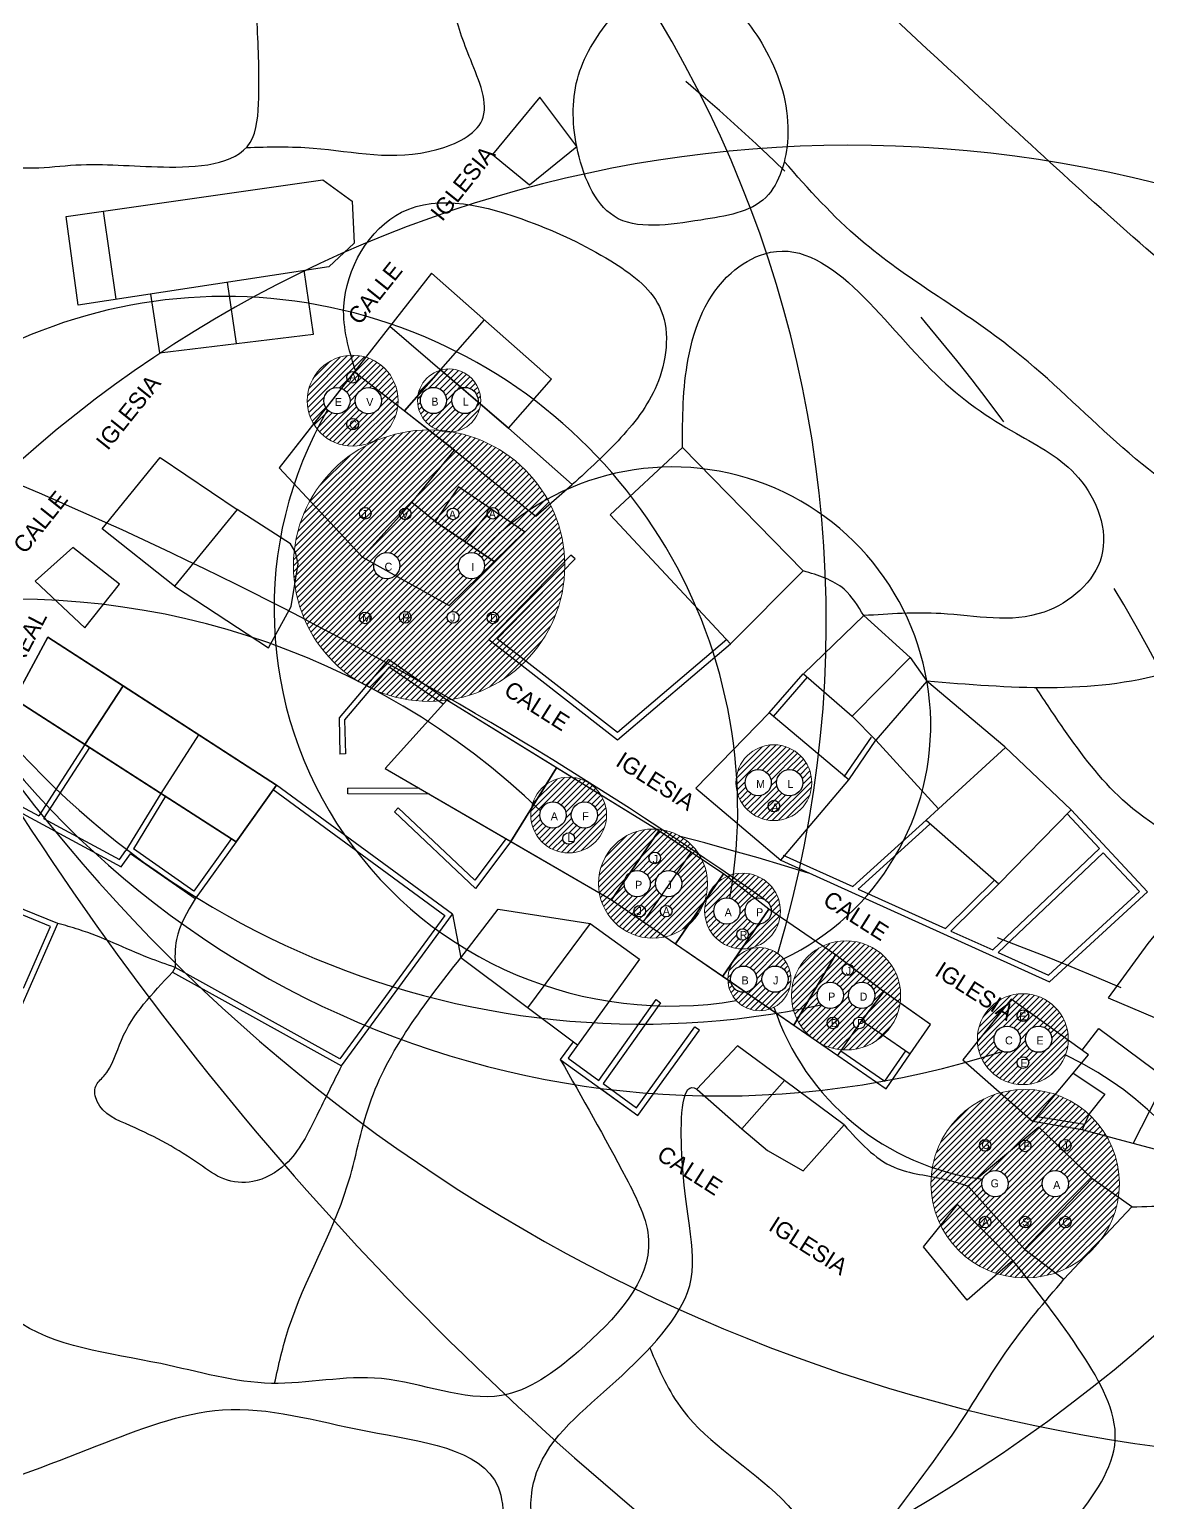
# Model space of a CAD drawing. Header units: metres. Extents: x 6005 to 6594, y -850 to -302.
# Drawn here: x 6335 to 6435.6, y -669.9 to -537.3 of the extents above; entities that cross this region are included whole.
import ezdxf

# ---------------------------------------------------------------- set-up
doc = ezdxf.new("R2010")
doc.units = ezdxf.units.M
doc.linetypes.add('ACAD_ISO03W100', pattern=[30, 12, -18])
for name, color, linetype in [('_Caminos', 2, 'Continuous'), ('_Proyeccion1', 3, 'Continuous'), ('_Tierras', 51, 'Continuous'), ('S_Cabezas familia', 3, 'Continuous'), ('S_Circulo grande', 191, 'Continuous'), ('S_ContornoViv', 2, 'Continuous'), ('S_Iniciales', 3, 'Continuous'), ('S_Lineas hermanos', 72, 'ACAD_ISO03W100'), ('S_Lineas hijos', 71, 'Continuous'), ('S_Sombreado', 191, 'Continuous'), ('S_Textos', 2, 'Continuous')]:
    doc.layers.add(name, color=color, linetype=linetype)

msp = doc.modelspace()

# ---------------------------------------------------------------- hatches: boundary and pattern name
at = {"layer": 'S_Sombreado', "lineweight": 0}
h = msp.add_hatch(dxfattribs=at)
h.set_pattern_fill('ANSI31', color=256, scale=0.12)
h.set_pattern_definition([(45, (-1438.73155, -557.25394), (-0.269407684, 0.269407684), [])])
h.paths.add_polyline_path([(6359.97, -570.72, 1), (6368.14, -570.72, 1)])
h.paths.add_polyline_path([(6363.82, -570.72, -1), (6361.47, -570.72, -1)], flags=16)
h.paths.add_polyline_path([(6366.65, -570.72, -1), (6364.3, -570.72, -1)], flags=16)
h.paths.add_polyline_path([(6363.58, -569.32), (6364.61, -569.32), (6364.61, -567.84), (6363.58, -567.84)], flags=24)
h.paths.add_polyline_path([(6363.53, -573.63), (6364.62, -573.63), (6364.62, -572.14), (6363.53, -572.14)], flags=24)
h.paths.add_polyline_path([(6365.09, -571.58), (6366.12, -571.58), (6366.12, -570.1), (6365.09, -570.1)], flags=8)
h.paths.add_polyline_path([(6362.19, -571.58), (6363.22, -571.58), (6363.22, -570.1), (6362.19, -570.1)], flags=8)
h = msp.add_hatch(dxfattribs=at)
h.set_pattern_fill('ANSI31', color=256, scale=0.12)
h.set_pattern_definition([(45, (-1430.04503, -590.0415), (-0.269407684, 0.269407684), [])])
h.paths.add_polyline_path([(6375.58, -570.7, 1), (6369.9, -570.7, 1)])
h.paths.add_polyline_path([(6372.98, -570.7, -1), (6375.33, -570.7, -1)], flags=16)
h.paths.add_polyline_path([(6370.15, -570.7, -1), (6372.5, -570.7, -1)], flags=16)
h.paths.add_polyline_path([(6373.71, -571.56), (6374.63, -571.56), (6374.63, -570.07), (6373.71, -570.07)], flags=8)
h.paths.add_polyline_path([(6370.88, -571.56), (6371.91, -571.56), (6371.91, -570.07), (6370.88, -570.07)], flags=8)
h = msp.add_hatch(dxfattribs=at)
h.set_pattern_fill('ANSI31', color=256, scale=0.12)
h.set_pattern_definition([(45, (-1431.8712, -430.27227), (-0.269407684, 0.269407684), [])])
h.paths.add_polyline_path([(6358.73, -585.56, 1), (6383.14, -585.56, 1)])
h.paths.add_polyline_path([(6373.61, -580.9, -1), (6372.56, -580.9, -1)], flags=16)
h.paths.add_polyline_path([(6377.21, -580.85, -1), (6376.16, -580.85, -1)], flags=16)
h.paths.add_polyline_path([(6368.3, -585.56, -1), (6365.95, -585.56, -1)], flags=16)
h.paths.add_polyline_path([(6375.92, -585.56, -1), (6373.57, -585.56, -1)], flags=16)
h.paths.add_polyline_path([(6373.61, -590.21, -1), (6372.56, -590.21, -1)], flags=16)
h.paths.add_polyline_path([(6372.61, -590.98), (6373.47, -590.98), (6373.47, -589.5), (6372.61, -589.5)], flags=24)
h.paths.add_polyline_path([(6376.16, -591.03), (6377.25, -591.03), (6377.25, -589.55), (6376.16, -589.55)], flags=24)
h.paths.add_polyline_path([(6368.26, -590.98), (6369.35, -590.98), (6369.35, -589.5), (6368.26, -589.5)], flags=24)
h.paths.add_polyline_path([(6364.66, -591.03), (6365.86, -591.03), (6365.86, -589.55), (6364.66, -589.55)], flags=24)
h.paths.add_polyline_path([(6372.53, -581.71), (6373.57, -581.71), (6373.57, -580.23), (6372.53, -580.23)], flags=24)
h.paths.add_polyline_path([(6376.13, -581.66), (6377.17, -581.66), (6377.17, -580.18), (6376.13, -580.18)], flags=24)
h.paths.add_polyline_path([(6374.46, -586.43), (6375.1, -586.43), (6375.1, -584.95), (6374.46, -584.95)], flags=8)
h.paths.add_polyline_path([(6368.27, -581.71), (6369.3, -581.71), (6369.3, -580.23), (6368.27, -580.23)], flags=24)
h.paths.add_polyline_path([(6364.65, -581.66), (6365.51, -581.66), (6365.51, -580.18), (6364.65, -580.18)], flags=24)
h.paths.add_polyline_path([(6366.7, -586.43), (6367.79, -586.43), (6367.79, -584.95), (6366.7, -584.95)], flags=8)
h = msp.add_hatch(dxfattribs=at)
h.set_pattern_fill('ANSI31', color=256, scale=0.12)
h.set_pattern_definition([(45, (-1400.81323, -609.08515), (-0.269407684, 0.269407684), [])])
h.paths.add_polyline_path([(6398.57, -605.09, 1), (6405.38, -605.09, 1)])
h.paths.add_polyline_path([(6401.74, -605.09, -1), (6399.38, -605.09, -1)], flags=16)
h.paths.add_polyline_path([(6404.57, -605.09, -1), (6402.21, -605.09, -1)], flags=16)
h.paths.add_polyline_path([(6401.57, -608.06), (6402.61, -608.06), (6402.61, -606.58), (6401.57, -606.58)], flags=24)
h.paths.add_polyline_path([(6402.94, -605.95), (6403.86, -605.95), (6403.86, -604.47), (6402.94, -604.47)], flags=8)
h.paths.add_polyline_path([(6400.11, -605.95), (6401.31, -605.95), (6401.31, -604.47), (6400.11, -604.47)], flags=8)
h = msp.add_hatch(dxfattribs=at)
h.set_pattern_fill('ANSI31', color=256, scale=0.12)
h.set_pattern_definition([(45, (-1419.28626, -611.99602), (-0.269407684, 0.269407684), [])])
h.paths.add_polyline_path([(6380.1, -608, 1), (6386.91, -608, 1)])
h.paths.add_polyline_path([(6383.26, -608, -1), (6380.91, -608, -1)], flags=16)
h.paths.add_polyline_path([(6386.09, -608, -1), (6383.74, -608, -1)], flags=16)
h.paths.add_polyline_path([(6384.03, -610.11, -1), (6382.98, -610.11, -1)], flags=16)
h.paths.add_polyline_path([(6383.14, -610.82), (6384.06, -610.82), (6384.06, -609.33), (6383.14, -609.33)], flags=24)
h.paths.add_polyline_path([(6384.46, -608.86), (6385.43, -608.86), (6385.43, -607.38), (6384.46, -607.38)], flags=8)
h.paths.add_polyline_path([(6381.71, -608.86), (6382.75, -608.86), (6382.75, -607.38), (6381.71, -607.38)], flags=8)
h = msp.add_hatch(dxfattribs=at)
h.set_pattern_fill('ANSI31', color=256, scale=0.12)
h.set_pattern_definition([(45, (-1411.70186, -580.747), (-0.269407684, 0.269407684), [])])
h.paths.add_polyline_path([(6386.18, -614.17, 1), (6395.99, -614.17, 1)])
h.paths.add_polyline_path([(6390.85, -614.17, -1), (6388.5, -614.17, -1)], flags=16)
h.paths.add_polyline_path([(6390.73, -611.86, -1), (6391.77, -611.86, -1)], flags=16)
h.paths.add_polyline_path([(6393.68, -614.17, -1), (6391.33, -614.17, -1)], flags=16)
h.paths.add_polyline_path([(6392.8, -616.65, -1), (6391.75, -616.65, -1)], flags=16)
h.paths.add_polyline_path([(6391.79, -617.39), (6392.82, -617.39), (6392.82, -615.91), (6391.79, -615.91)], flags=24)
h.paths.add_polyline_path([(6390.85, -612.72), (6391.71, -612.72), (6391.71, -611.23), (6390.85, -611.23)], flags=24)
h.paths.add_polyline_path([(6389.39, -617.39), (6390.25, -617.39), (6390.25, -615.91), (6389.39, -615.91)], flags=24)
h.paths.add_polyline_path([(6392.1, -615.03), (6392.96, -615.03), (6392.96, -613.55), (6392.1, -613.55)], flags=8)
h.paths.add_polyline_path([(6389.22, -615.03), (6390.25, -615.03), (6390.25, -613.55), (6389.22, -613.55)], flags=8)
h = msp.add_hatch(dxfattribs=at)
h.set_pattern_fill('ANSI31', color=256, scale=0.12)
h.set_pattern_definition([(45, (-1403.63787, -620.63304), (-0.269407684, 0.269407684), [])])
h.paths.add_polyline_path([(6395.74, -616.64, 1), (6402.56, -616.64, 1)])
h.paths.add_polyline_path([(6398.91, -616.64, -1), (6396.56, -616.64, -1)], flags=16)
h.paths.add_polyline_path([(6401.74, -616.64, -1), (6399.39, -616.64, -1)], flags=16)
h.paths.add_polyline_path([(6399.68, -618.75, -1), (6398.63, -618.75, -1)], flags=16)
h.paths.add_polyline_path([(6398.63, -619.54), (6399.72, -619.54), (6399.72, -618.06), (6398.63, -618.06)], flags=24)
h.paths.add_polyline_path([(6400.11, -617.5), (6401.14, -617.5), (6401.14, -616.02), (6400.11, -616.02)], flags=8)
h.paths.add_polyline_path([(6397.36, -617.5), (6398.39, -617.5), (6398.39, -616.02), (6397.36, -616.02)], flags=8)
h = msp.add_hatch(dxfattribs=at)
h.set_pattern_fill('ANSI31', color=256, scale=0.12)
h.set_pattern_definition([(45, (-1402.12255, -642.11657), (-0.269407684, 0.269407684), [])])
h.paths.add_polyline_path([(6403.5, -622.77, 1), (6397.83, -622.77, 1)])
h.paths.add_polyline_path([(6400.9, -622.77, -1), (6403.26, -622.77, -1)], flags=16)
h.paths.add_polyline_path([(6398.08, -622.77, -1), (6400.43, -622.77, -1)], flags=16)
h.paths.add_polyline_path([(6401.68, -623.63), (6402.54, -623.63), (6402.54, -622.15), (6401.68, -622.15)], flags=8)
h.paths.add_polyline_path([(6398.8, -623.63), (6399.83, -623.63), (6399.83, -622.15), (6398.8, -622.15)], flags=8)
h = msp.add_hatch(dxfattribs=at)
h.set_pattern_fill('ANSI31', color=256, scale=0.12)
h.set_pattern_definition([(45, (-1394.32212, -590.80547), (-0.269407684, 0.269407684), [])])
h.paths.add_polyline_path([(6403.56, -624.23, 1), (6413.37, -624.23, 1)])
h.paths.add_polyline_path([(6408.23, -624.23, -1), (6405.88, -624.23, -1)], flags=16)
h.paths.add_polyline_path([(6408.11, -621.92, -1), (6409.15, -621.92, -1)], flags=16)
h.paths.add_polyline_path([(6411.06, -624.23, -1), (6408.7, -624.23, -1)], flags=16)
h.paths.add_polyline_path([(6410.18, -626.71, -1), (6409.13, -626.71, -1)], flags=16)
h.paths.add_polyline_path([(6409.2, -627.47), (6410.24, -627.47), (6410.24, -625.99), (6409.2, -625.99)], flags=24)
h.paths.add_polyline_path([(6408.23, -622.78), (6409.09, -622.78), (6409.09, -621.29), (6408.23, -621.29)], flags=24)
h.paths.add_polyline_path([(6406.84, -627.47), (6407.87, -627.47), (6407.87, -625.99), (6406.84, -625.99)], flags=24)
h.paths.add_polyline_path([(6409.43, -625.09), (6410.52, -625.09), (6410.52, -623.61), (6409.43, -623.61)], flags=8)
h.paths.add_polyline_path([(6406.6, -625.09), (6407.63, -625.09), (6407.63, -623.61), (6406.6, -623.61)], flags=8)
h = msp.add_hatch(dxfattribs=at)
h.set_pattern_fill('ANSI31', color=256, scale=0.12)
h.set_pattern_definition([(45, (-1378.40437, -614.7075), (-0.269407684, 0.269407684), [])])
h.paths.add_polyline_path([(6420.3, -628.17, 1), (6428.47, -628.17, 1)])
h.paths.add_polyline_path([(6424.14, -628.17, -1), (6421.79, -628.17, -1)], flags=16)
h.paths.add_polyline_path([(6426.97, -628.17, -1), (6424.62, -628.17, -1)], flags=16)
h.paths.add_polyline_path([(6424.91, -630.28, -1), (6423.86, -630.28, -1)], flags=16)
h.paths.add_polyline_path([(6423.79, -626.86), (6424.82, -626.86), (6424.82, -625.38), (6423.79, -625.38)], flags=24)
h.paths.add_polyline_path([(6423.9, -631.08), (6424.93, -631.08), (6424.93, -629.59), (6423.9, -629.59)], flags=24)
h.paths.add_polyline_path([(6425.35, -629.03), (6426.38, -629.03), (6426.38, -627.55), (6425.35, -627.55)], flags=8)
h.paths.add_polyline_path([(6422.55, -629.05), (6423.63, -629.05), (6423.63, -627.56), (6422.55, -627.56)], flags=8)
h = msp.add_hatch(dxfattribs=at)
h.set_pattern_fill('ANSI31', color=256, scale=0.12)
h.set_pattern_definition([(45, (-1378.21417, -542.243), (-0.269407684, 0.269407684), [])])
h.paths.add_polyline_path([(6416.12, -641.17, 1), (6433.07, -641.17, 1)])
h.paths.add_polyline_path([(6428.48, -641.17, -1), (6426.13, -641.17, -1)], flags=16)
h.paths.add_polyline_path([(6423.06, -641.17, -1), (6420.71, -641.17, -1)], flags=16)
h.paths.add_polyline_path([(6427.74, -638.47), (6428.61, -638.47), (6428.61, -636.99), (6427.74, -636.99)], flags=24)
h.paths.add_polyline_path([(6427.7, -645.39), (6428.78, -645.39), (6428.78, -643.91), (6427.7, -643.91)], flags=24)
h.paths.add_polyline_path([(6426.93, -642.03), (6427.96, -642.03), (6427.96, -640.55), (6426.93, -640.55)], flags=8)
h.paths.add_polyline_path([(6424.17, -638.52), (6425.15, -638.52), (6425.15, -637.04), (6424.17, -637.04)], flags=24)
h.paths.add_polyline_path([(6424.09, -645.39), (6425.12, -645.39), (6425.12, -643.91), (6424.09, -643.91)], flags=24)
h.paths.add_polyline_path([(6420.43, -638.43), (6421.57, -638.43), (6421.57, -636.95), (6420.43, -636.95)], flags=24)
h.paths.add_polyline_path([(6420.53, -645.38), (6421.56, -645.38), (6421.56, -643.9), (6420.53, -643.9)], flags=24)
h.paths.add_polyline_path([(6421.25, -641.91), (6422.39, -641.91), (6422.39, -640.42), (6421.25, -640.42)], flags=8)

# ---------------------------------------------------------------- linework, layer by layer
at = {"layer": '_Caminos', "color": 2}
for points in [[(6376.64, -548.57), (6379.98, -551.3), (6384.23, -547.84), (6380.9, -543.39), (6376.64, -548.57)], [(6373.05, -616.93), (6373.79, -620.86)]]:
    msp.add_lwpolyline(points, dxfattribs=at)
for points, knots in [([(6341.36, -523.27), (6338.18, -523.42), (6331.31, -523.74), (6329.41, -533.49), (6323.81, -541.22), (6330.26, -550.88), (6339.45, -549.1), (6346.57, -549.91), (6355.3, -549.47), (6355.73, -542.27), (6355.55, -538.64), (6355.44, -536.34)], [0, 0, 0, 0, 8.573013, 18.523622, 25.598968, 36.02176, 43.562361, 51.451091, 59.551618, 63.656968, 70.778976, 70.778976, 70.778976, 70.778976]), ([(6354.48, -547.94), (6356.5, -547.86), (6362.23, -547.77), (6369.25, -549.61), (6377.16, -545.82), (6374.59, -539.99), (6372.88, -535.31), (6372.65, -531.19), (6371.71, -529.1), (6371.49, -528.61)], [2.367401, 2.367401, 2.367401, 2.367401, 8.411535, 19.536929, 24.390368, 29.908771, 34.968904, 40.221005, 41.816126, 41.816126, 41.816126, 41.816126]), ([(6390.89, -532.61), (6389.73, -533.71), (6387.07, -536.23), (6383.77, -541.35), (6383.79, -547.97), (6386.9, -555.84), (6394.88, -554.52), (6401.89, -553.47), (6403.88, -546.25), (6402.05, -539.83), (6397.68, -533.74), (6393.12, -532.98), (6390.89, -532.61)], [0, 0, 0, 0, 4.810418, 11.022372, 17.453371, 24.570297, 32.395211, 38.586512, 44.304595, 51.836679, 58.640932, 65.193644, 65.193644, 65.193644, 65.193644]), ([(6593.67, -596.83), (6577.87, -596.35), (6562.08, -595.88), (6546.28, -595.41), (6546.27, -595.41), (6546.27, -595.41), (6546.27, -595.41), (6535.15, -595.08), (6516.97, -597.43), (6494.02, -587.28), (6472.6, -588.35), (6455.65, -585.23), (6437.01, -580.25), (6425.92, -566.27), (6410.97, -558.2), (6405.09, -551.69), (6402.91, -549.19)], [-46.247692, -46.247692, -46.247692, -46.247692, -0.009966, -0.009966, -0.009966, 0, 0, 0, 32.549053, 54.068363, 73.266237, 95.834875, 105.912196, 130.137777, 146.475338, 156.354724, 156.354724, 156.354724, 156.354724]), ([(6364.3, -567.99), (6363.73, -566.11), (6362.18, -561.01), (6368.01, -551.05), (6379.3, -554.03), (6386.6, -557.48), (6392.81, -561.9), (6392.2, -569.12), (6388.34, -574.15), (6385.33, -576.9), (6383.83, -578.27)], [0, 0, 0, 0, 5.833615, 15.796918, 27.248422, 35.462348, 41.472966, 48.14055, 54.271348, 60.358453, 60.358453, 60.358453, 60.358453]), ([(6393.74, -574.92), (6393.75, -572.27), (6393.77, -566.75), (6396.35, -560.02), (6405.93, -554.35), (6413.97, -567.31), (6423.03, -573.42), (6430.09, -576.98), (6433.11, -585.09), (6425.76, -591.35), (6417.76, -589.52), (6412.37, -589.9), (6410.07, -590.06)], [0, 0, 0, 0, 7.982747, 16.616121, 20.117587, 38.98993, 47.951441, 54.822047, 62.189111, 69.380394, 78.668593, 85.61662, 85.61662, 85.61662, 85.61662]), ([(6593.67, -641.98), (6578.36, -639.06), (6563.05, -636.15), (6547.74, -633.23), (6535.86, -630.97), (6513.29, -626.67), (6490.14, -606.17), (6469.89, -598.6), (6457.38, -591.18), (6446.66, -591.34), (6433.94, -597.47), (6423.14, -596.57), (6415.73, -595.96)], [-45.89507, -45.89507, -45.89507, -45.89507, 0, 0, 0, 35.59926, 67.66536, 89.855895, 100.420352, 110.536878, 120.438414, 142.142268, 142.142268, 142.142268, 142.142268]), ([(6382.75, -629.99), (6384.72, -633.45), (6387.65, -638.58), (6392.52, -648.19), (6385.5, -655.76), (6376.83, -662.06), (6366.93, -657.5), (6356.61, -660.04), (6345.79, -656.73), (6333.34, -655.58), (6327.18, -644.75), (6317.04, -641.7), (6316.03, -632.42), (6317.29, -627.74), (6318.05, -624.94)], [0, 0, 0, 0, 12.206127, 18.13048, 29.997755, 37.97349, 48.882616, 58.792418, 68.918479, 82.707954, 93.160201, 104.023514, 109.952869, 118.710214, 118.710214, 118.710214, 118.710214]), ([(6257.33, -849.64), (6267.96, -837.16), (6278.59, -824.67), (6289.21, -812.18), (6292.89, -807.86), (6302.6, -796.45), (6320.38, -788.37), (6331.82, -775.04), (6338.64, -762.35), (6342.84, -750.03), (6349.43, -736.15), (6363.04, -736.48), (6374.9, -739.38), (6381.55, -731.33), (6387.4, -725.25), (6392.35, -716.67), (6401.11, -714.28), (6406.91, -705.38), (6403.8, -693.36), (6394.5, -685.37), (6386.86, -679.03), (6379.94, -674.01), (6380.05, -665.38), (6387.25, -659.71), (6396.71, -650.19), (6393.25, -643.35), (6393.7, -631.48), (6395.22, -632.83), (6395.33, -632.92)], [-48.832342, -48.832342, -48.832342, -48.832342, 0, 0, 0, 16.903658, 44.603763, 56.589124, 69.043457, 87.295234, 97.061105, 111.18601, 123.345441, 130.226078, 140.199317, 149.548139, 158.33582, 165.775513, 179.028203, 191.065422, 201.972567, 209.7437, 214.576405, 225.35235, 236.34073, 249.397107, 254.818111, 255.209003, 255.209003, 255.209003, 255.209003]), ([(6408.29, -635.88), (6409.67, -637.41), (6412.15, -640.18), (6416.62, -640.46), (6418.79, -641.17), (6419.45, -641.39)], [0, 0, 0, 0, 5.898962, 10.703395, 12.769511, 12.769511, 12.769511, 12.769511]), ([(6268.12, -640.3), (6272.07, -642.2), (6279.46, -645.76), (6288.84, -655.44), (6299.8, -663.49), (6311.4, -668.98), (6320.86, -670.65), (6330.44, -668.92), (6340.11, -665.13), (6352.95, -660.1), (6364.38, -663.72), (6378.74, -665.3), (6376.56, -678.83), (6390.38, -686.25), (6402.96, -695.32), (6401.58, -710.1), (6390.38, -714.3), (6384.72, -724.86), (6376.17, -734.85), (6363.18, -734.91), (6349.62, -733.37), (6340.5, -746.94), (6338.22, -762.75), (6326.58, -779.94), (6302.17, -796.37), (6282.66, -808.56), (6269.79, -816.59), (6252.15, -827.61), (6234.51, -838.63), (6216.87, -849.64)], [0, 0, 0, 0, 13.025819, 24.388762, 40.065599, 53.641491, 62.595403, 68.302431, 82.525195, 94.287363, 107.479325, 120.246299, 127.210842, 141.7046, 161.676748, 169.749183, 180.457956, 193.385477, 205.567682, 216.997799, 230.805712, 243.045656, 260.607784, 279.233403, 302.810592, 348.374104, 348.374104, 348.374104, 410.867226, 410.867226, 410.867226, 410.867226]), ([(6434.2, -643.26), (6436.57, -643.19), (6442.85, -643.01), (6451.66, -643.89), (6457.83, -645.64), (6460.24, -646.32)], [0, 0, 0, 0, 7.123631, 18.839801, 26.349994, 26.349994, 26.349994, 26.349994])]:
    msp.add_open_spline(points, degree=3, knots=knots, dxfattribs=at)
at = {"layer": '_Proyeccion1', "color": 2}
for points in [[(6397.75, -592.21), (6387.9, -600.58), (6377.07, -592.15), (6384.08, -584.95), (6383.7, -584.63), (6376.32, -592.2), (6387.91, -601.22), (6398.08, -592.59)], [(6372.53, -597.65), (6367.27, -594.01), (6362.83, -599.24), (6362.9, -602.51)], [(6372.19, -598.03), (6367.35, -594.68), (6363.33, -599.42), (6363.4, -602.5)], [(6401.56, -598.79), (6404.62, -595.28)], [(6401.94, -599.12), (6405, -595.6)], [(6333.61, -597.57), (6329.47, -605.24), (6343.23, -612.65), (6344.06, -611.48)], [(6334.05, -597.8), (6330.15, -605.03), (6335.8, -608.08)], [(6339.96, -601.65), (6335.8, -608.08)], [(6408.31, -604.55), (6410.75, -600.98)], [(6408.72, -604.83), (6411.16, -601.26)], [(6340.38, -601.93), (6336.24, -608.32)], [(6363.4, -602.5), (6362.9, -602.51)], [(6356.9, -605.71), (6372.36, -617.04), (6362.91, -629.93), (6348.08, -621.71), (6347.84, -622.15), (6363.05, -630.58), (6373.05, -616.93), (6357.19, -605.31)], [(6363.62, -606.09), (6363.63, -605.59)], [(6370.09, -605.61), (6363.63, -605.59)], [(6346.79, -606.05), (6343.65, -611.19)], [(6347.22, -606.31), (6344.32, -611.05)], [(6370.96, -606.11), (6363.62, -606.09)], [(6336.24, -608.32), (6343.08, -612), (6343.65, -611.19)], [(6367.82, -607.71), (6368.16, -607.35)], [(6378.3, -610.37), (6375.11, -614.61), (6367.82, -607.71)], [(6377.87, -610.12), (6375.05, -613.86), (6368.16, -607.35)], [(6402.61, -612.07), (6426.78, -623), (6435.59, -614.92), (6428.73, -607.54)], [(6431.28, -611.02), (6428.36, -607.88)], [(6409.07, -614.44), (6415.68, -608.45)], [(6416.02, -608.82), (6409.57, -614.67)], [(6353.56, -610.4), (6349.88, -615.55), (6344.06, -611.48)], [(6353.15, -610.11), (6349.76, -614.86), (6344.32, -611.05)], [(6431.28, -611.02), (6421.67, -620.14)], [(6402.82, -611.61), (6409.07, -614.44)], [(6422.16, -620.36), (6426.69, -622.41), (6434.88, -614.89), (6431.62, -611.39)], [(6431.62, -611.39), (6422.16, -620.36)], [(6409.57, -614.67), (6417.42, -618.22)], [(6417.42, -618.22), (6421.86, -613.84)], [(6422.21, -614.19), (6417.9, -618.44)], [(6327.22, -628.98), (6331.71, -630.96), (6337.52, -617.76), (6332.43, -615.68)], [(6334.42, -623.57), (6336.86, -618.03), (6332.24, -616.14)], [(6417.9, -618.44), (6421.67, -620.14)], [(6386.21, -631.88), (6391.37, -624.6), (6391.78, -624.89), (6386.62, -632.17), (6389.62, -634.35), (6394.87, -627.07)], [(6383.9, -628.4), (6382.75, -629.99), (6389.73, -635.05), (6395.28, -627.37)], [(6386.33, -632.58), (6389.73, -635.05), (6395.28, -627.37), (6394.87, -627.08)], [(6384.3, -628.7), (6383.45, -629.88), (6386.22, -631.88)], [(6407.73, -629.64), (6412.09, -632.64), (6414.25, -629.5)], [(6408.01, -629.23), (6411.96, -631.95), (6413.84, -629.22)], [(6429.73, -636.32), (6425.29, -635.59)], [(6429.94, -635.85), (6425.66, -635.15)]]:
    msp.add_lwpolyline(points, dxfattribs=at)
at = {"layer": '_Tierras', "color": 2}
for points, knots in [([(6593.67, -551.03), (6576.89, -546.5), (6560.12, -541.97), (6543.35, -537.44), (6531.34, -534.2), (6501.45, -526.13), (6453.06, -522.58), (6411.83, -497.44), (6397.1, -466.44), (6386.43, -453.94), (6381.4, -448.15)], [-52.027931, -52.027931, -52.027931, -52.027931, 0, 0, 0, 37.224055, 92.715512, 145.027801, 171.284614, 194.225222, 194.225222, 194.225222, 194.225222]), ([(6395.27, -498.87), (6403.23, -507.93), (6417.51, -522.84), (6448.31, -537.74), (6483.03, -550.59), (6523.11, -562.72), (6551.44, -564.12), (6564.46, -564.76), (6574.2, -565.24), (6583.93, -565.72), (6593.67, -566.2)], [9.502828, 9.502828, 9.502828, 9.502828, 45.234374, 71.156151, 110.936287, 156.748323, 195.74997, 195.74997, 195.74997, 224.901065, 224.901065, 224.901065, 224.901065]), ([(6593.67, -591.97), (6578.19, -590.2), (6562.71, -588.42), (6547.23, -586.64), (6528.2, -584.46), (6502.93, -581.55), (6465.41, -579.54), (6442.78, -564.03), (6418.48, -541.53), (6399.51, -524.19), (6388.3, -511.06), (6385.93, -508.23)], [-46.92265, -46.92265, -46.92265, -46.92265, 0, 0, 0, 57.687586, 76.613844, 111.295002, 136.107263, 176.840521, 187.915983, 187.915983, 187.915983, 187.915983]), ([(6410.07, -590.06), (6409.54, -589.19), (6408.3, -587.13), (6405.96, -586.43), (6404.61, -586.03)], [0, 0, 0, 0, 2.965717, 7.001409, 7.001409, 7.001409, 7.001409]), ([(6441.69, -612.15), (6438.74, -610.5), (6433.36, -607.49), (6428.76, -601.33), (6426.39, -597.8), (6425.58, -596.55)], [0, 0, 0, 0, 10.005302, 18.257441, 22.72748, 22.72748, 22.72748, 22.72748]), ([(6349.88, -615.55), (6349.17, -616.73), (6348, -618.65), (6348.06, -620.86), (6348.08, -621.71)], [0, 0, 0, 0, 4.010036, 6.533084, 6.533084, 6.533084, 6.533084]), ([(6348.08, -621.71), (6347.28, -621.43), (6344.35, -620.4), (6340.97, -618.7), (6338.15, -617.93), (6337.52, -617.76)], [0, 0, 0, 0, 2.535052, 9.321946, 11.282918, 11.282918, 11.282918, 11.282918]), ([(6357.03, -659.14), (6357.4, -657.48), (6358.8, -651.29), (6363.56, -643.57), (6365.64, -631.21), (6370.52, -625.01), (6373.79, -620.86)], [0, 0, 0, 0, 5.105077, 18.979786, 26.621281, 42.108197, 42.108197, 42.108197, 42.108197]), ([(6363.05, -630.58), (6362.31, -632.06), (6360.79, -635.08), (6358.79, -639.26), (6355.37, -641.24), (6352.38, -640.98), (6349.05, -638.45), (6345.31, -636.4), (6341.11, -634.76), (6340.7, -632.38), (6342.38, -630.97), (6343.39, -626.8), (6346.04, -624.03), (6347.84, -622.15)], [0, 0, 0, 0, 4.9916, 10.199527, 13.523845, 16.126679, 18.685457, 25.802649, 29.512597, 30.905821, 32.012198, 35.669498, 43.296237, 43.296237, 43.296237, 43.296237]), ([(6390.81, -655.93), (6391.63, -657.94), (6394.16, -663.55), (6404.1, -669.06), (6410.71, -682.55), (6427, -687.01), (6440.05, -679.65), (6447.96, -669.34), (6457.99, -658.66), (6464.33, -650.93), (6467.86, -646.62)], [1.334968, 1.334968, 1.334968, 1.334968, 7.69349, 19.629266, 33.430488, 51.068402, 62.537464, 76.503264, 89.821045, 106.497319, 106.497319, 106.497319, 106.497319]), ([(6400.5, -691.12), (6402.13, -690.84), (6405.98, -690.17), (6412.44, -689.18), (6420.1, -681.67), (6427.07, -674.34), (6434.36, -664.31), (6429.37, -655.53), (6425.59, -650.75), (6423.49, -648.07)], [1.753303, 1.753303, 1.753303, 1.753303, 6.747244, 13.477321, 20.791468, 37.645324, 45.82867, 54.116488, 64.603901, 64.603901, 64.603901, 64.603901]), ([(6408.64, -677.06), (6409.6, -675.56), (6412.71, -670.83), (6418.07, -664.18), (6422.78, -656.01), (6426.35, -651.8), (6428.08, -649.77)], [3.911705, 3.911705, 3.911705, 3.911705, 9.249774, 20.891103, 29.467298, 37.434978, 37.434978, 37.434978, 37.434978]), ([(6593.67, -660.69), (6577.22, -661.25), (6560.78, -661.81), (6544.34, -662.37), (6533.57, -662.74), (6514.13, -663.41), (6490.6, -671.16), (6472.65, -675.89), (6463.7, -688.96), (6448.67, -686.89), (6433.52, -688.71), (6423.43, -685.53), (6417.9, -683.78)], [-48.941722, -48.941722, -48.941722, -48.941722, 0, 0, 0, 32.03636, 57.864865, 74.726371, 85.844628, 101.129286, 115.204599, 132.259452, 132.259452, 132.259452, 132.259452])]:
    msp.add_open_spline(points, degree=3, knots=knots, dxfattribs=at)
at = {"layer": 'S_Cabezas familia'}
for centre, radius in [((6364.06, -568.61), 0.523), ((6362.64, -570.72), 1.18), ((6365.47, -570.72), 1.18), ((6371.33, -570.7), 1.18), ((6374.16, -570.7), 1.18), ((6364.06, -572.83), 0.523), ((6365.19, -580.85), 0.523), ((6368.79, -580.9), 0.523), ((6373.09, -580.9), 0.523), ((6376.68, -580.85), 0.523), ((6367.13, -585.56), 1.18), ((6374.75, -585.56), 1.18), ((6365.19, -590.26), 0.523), ((6368.79, -590.21), 0.523), ((6373.09, -590.21), 0.523), ((6376.68, -590.26), 0.523), ((6400.56, -605.09), 1.18), ((6403.39, -605.09), 1.18), ((6382.09, -608), 1.18), ((6384.92, -608), 1.18), ((6401.98, -607.2), 0.523), ((6383.5, -610.11), 0.523), ((6391.25, -611.86), 0.523), ((6389.67, -614.17), 1.18), ((6392.5, -614.17), 1.18), ((6389.9, -616.65), 0.523), ((6392.28, -616.65), 0.523), ((6397.74, -616.64), 1.18), ((6400.56, -616.64), 1.18), ((6399.15, -618.75), 0.523), ((6399.25, -622.77), 1.18), ((6402.08, -622.77), 1.18), ((6408.63, -621.92), 0.523), ((6407.05, -624.23), 1.18), ((6409.88, -624.23), 1.18), ((6424.39, -626.06), 0.523), ((6407.28, -626.71), 0.523), ((6409.66, -626.71), 0.523), ((6422.97, -628.17), 1.18), ((6425.8, -628.17), 1.18), ((6424.39, -630.28), 0.523), ((6420.99, -637.72), 0.523), ((6424.59, -637.77), 0.523), ((6428.2, -637.72), 0.523), ((6421.88, -641.17), 1.18), ((6427.3, -641.17), 1.18), ((6420.99, -644.63), 0.523), ((6424.59, -644.63), 0.523), ((6428.2, -644.63), 0.523)]:
    msp.add_circle(centre, radius, dxfattribs=at)
at = {"layer": 'S_Circulo grande', "lineweight": 20}
for centre, radius in [((6364.06, -570.72), 4.09), ((6372.74, -570.7), 2.84), ((6370.94, -585.56), 12.21), ((6401.97, -605.09), 3.41), ((6383.5, -608), 3.41), ((6391.09, -614.17), 4.91), ((6399.15, -616.64), 3.41), ((6400.67, -622.77), 2.84), ((6408.47, -624.23), 4.91), ((6424.38, -628.17), 4.09), ((6424.59, -641.17), 8.48)]:
    msp.add_circle(centre, radius, dxfattribs=at)
at = {"layer": 'S_ContornoViv'}
for points in [[(6338.27, -554.14), (6361.36, -550.84), (6364.02, -552.75), (6364.2, -556.55), (6361.92, -558.66), (6339.36, -562.11), (6338.27, -554.14)], [(6341.59, -553.67), (6342.75, -561.59)], [(6345.85, -561.12), (6346.66, -566.42), (6360.52, -564.72), (6359.69, -558.98)], [(6357.45, -576.75), (6364.93, -584.81), (6372.73, -589.15), (6379.54, -582.51), (6373.57, -578.48), (6371.47, -581.58), (6369.38, -579.89), (6373.22, -575.16), (6380.56, -581.1), (6383.83, -578.27), (6378.07, -573.19), (6381.97, -568.77), (6371.15, -559.23), (6357.45, -576.75)], [(6353.59, -565.57), (6352.79, -560.06)], [(6367.41, -564.01), (6378.07, -573.19)], [(6368.71, -571.63), (6375.93, -563.44)], [(6373.22, -575.16), (6364.2, -568.11)], [(6387.25, -580.98), (6398.08, -592.59), (6404.61, -586.03), (6393.74, -574.92), (6387.25, -580.98)], [(6348.02, -587.41), (6341.5, -582.26), (6346.74, -575.84), (6353.65, -580.52)], [(6348.02, -587.41), (6356.49, -592.94), (6358.52, -589.25), (6359.14, -585.4), (6358.9, -584.36), (6358.46, -583.6), (6353.65, -580.52), (6348.02, -587.41)], [(6369.38, -579.89), (6364.93, -584.81)], [(6374.14, -583.38), (6376.55, -580.49)], [(6371.47, -581.58), (6376.8, -585.18)], [(6335.48, -586.97), (6339.94, -591.17), (6343.06, -587.24), (6338.87, -583.92), (6335.48, -586.97)], [(6404.64, -595.3), (6409.01, -599.1), (6414.24, -593.83), (6410.07, -590.06), (6404.64, -595.3)], [(6333.61, -597.57), (6336.62, -591.98), (6357.19, -605.31), (6353.56, -610.4), (6333.61, -597.57)], [(6414.24, -593.83), (6415.73, -595.96)], [(6339.96, -601.65), (6343.39, -596.36)], [(6411.16, -601.26), (6416.8, -607.43), (6415.68, -608.45), (6422.21, -614.19), (6428.73, -607.54), (6422.76, -601.85), (6415.73, -595.96), (6411.16, -601.26)], [(6391.62, -609.42), (6372.53, -597.65), (6366.98, -603.81), (6387.35, -615.62)], [(6394.94, -605.59), (6402.61, -612.07), (6408.72, -604.83), (6401.56, -598.79), (6394.94, -605.59)], [(6409.01, -599.1), (6411.16, -601.26)], [(6350.19, -600.77), (6346.79, -606.05)], [(6416.8, -607.43), (6422.83, -601.93)], [(6378.3, -610.37), (6382.4, -603.74)], [(6387.35, -615.62), (6393.11, -619.58), (6397.44, -613.29), (6391.62, -609.42), (6387.35, -615.62)], [(6446.1, -627.02), (6447.02, -625.61), (6452.13, -619.46), (6452.27, -619.29), (6441.69, -612.15), (6435.64, -619.57), (6432.07, -624.44)], [(6393.11, -619.58), (6407.73, -629.64), (6409.89, -626.5), (6414.25, -629.5), (6416.08, -626.84), (6411.82, -623.86), (6407.52, -620.57), (6401.52, -616.47), (6397.44, -613.29)], [(6377.14, -616.48), (6385.45, -617.76), (6389.88, -620.96), (6384.3, -628.7), (6373.79, -620.86), (6377.14, -616.48)], [(6401.52, -616.47), (6397.37, -622.51)], [(6385.45, -617.76), (6379.8, -625.34)], [(6407.52, -620.57), (6403.76, -626.91)], [(6409.89, -626.5), (6411.87, -623.9)], [(6425.29, -635.59), (6430.3, -629.59), (6423.32, -624.56), (6418.99, -630.03), (6425.29, -635.59)], [(6432.07, -624.44), (6440.6, -628.07)], [(6429.72, -629.17), (6431.21, -627.22), (6442.47, -635.59), (6440.77, -639.28), (6440.77, -639.28), (6434.31, -637.55), (6429.73, -636.32)], [(6395.03, -632.67), (6399.09, -636.25), (6402.93, -631.9), (6398.69, -628.78), (6395.03, -632.67)], [(6399.09, -636.25), (6401.4, -638.18), (6404.62, -640.01), (6408.29, -635.88), (6402.93, -631.9)], [(6428.92, -631.24), (6431.76, -633.13), (6430.34, -634.9), (6429.73, -636.32)], [(6434.31, -637.55), (6437.28, -631.73)], [(6419.45, -641.39), (6424.52, -647.07), (6428.08, -649.77), (6434.2, -643.26), (6430.68, -640.76), (6425.81, -636.09), (6419.45, -641.39)], [(6424.52, -647.07), (6430.63, -640.71)], [(6415.45, -646.86), (6418.49, -643.05), (6423.49, -648.07), (6419.37, -651.64), (6415.45, -646.86)]]:
    msp.add_lwpolyline(points, dxfattribs=at)
for points in [[(6373.22, -575.16), (6364.2, -568.11), (6357.45, -576.75), (6364.93, -584.81), (6369.38, -579.89), (6373.22, -575.16)], [(6378.07, -573.19), (6371.97, -567.94), (6368.71, -571.63), (6373.22, -575.16), (6380.56, -581.1), (6383.83, -578.27), (6378.07, -573.19)], [(6359.14, -585.4), (6358.9, -584.36), (6358.46, -583.6), (6353.65, -580.52), (6348.02, -587.41), (6356.49, -592.94), (6358.52, -589.25), (6359.14, -585.4)], [(6371.47, -581.58), (6369.38, -579.89), (6364.93, -584.81), (6372.73, -589.15), (6376.8, -585.18), (6371.47, -581.58)], [(6343.39, -596.36), (6336.62, -591.98), (6333.61, -597.57), (6339.96, -601.65), (6343.39, -596.36)], [(6343.39, -596.36), (6339.96, -601.65), (6353.56, -610.4), (6357.19, -605.31), (6343.39, -596.36)], [(6382.4, -603.74), (6372.53, -597.65), (6366.98, -603.81), (6378.3, -610.37), (6382.4, -603.74)], [(6408.72, -604.83), (6401.56, -598.79), (6394.94, -605.59), (6402.61, -612.07), (6408.72, -604.83)], [(6391.62, -609.42), (6382.4, -603.74), (6378.3, -610.37), (6387.35, -615.62), (6391.62, -609.42)], [(6394.53, -611.36), (6391.62, -609.42), (6387.35, -615.62), (6390.23, -617.6), (6394.53, -611.36)], [(6401.52, -616.47), (6397.44, -613.29), (6393.11, -619.58), (6397.37, -622.51), (6401.52, -616.47)], [(6407.52, -620.57), (6401.52, -616.47), (6397.37, -622.51), (6403.76, -626.91), (6407.52, -620.57)], [(6411.87, -623.9), (6407.52, -620.57), (6403.76, -626.91), (6407.73, -629.64), (6409.89, -626.5), (6411.87, -623.9)], [(6416.08, -626.84), (6411.87, -623.89), (6409.89, -626.5), (6414.25, -629.5), (6416.08, -626.84)], [(6430.3, -629.59), (6423.32, -624.56), (6418.99, -630.03), (6425.29, -635.59), (6430.3, -629.59)], [(6430.63, -640.71), (6425.81, -636.09), (6419.45, -641.39), (6424.52, -647.07), (6430.63, -640.71)]]:
    msp.add_lwpolyline(points, close=True, dxfattribs=at)
at = {"layer": 'S_Lineas hermanos'}
for centre, radius, start, end in [((6276.94, -680.06), 181.05, 17.4132, 62.5904), ((6320.06, -888.72), 288.32, 60.927, 76.7605), ((6414.25, -658.64), 32.24, 349.6392, 68.518)]:
    msp.add_arc(centre, radius, start, end, dxfattribs=at)
at = {"layer": 'S_Lineas hijos'}
for centre, radius, start, end in [((6301.7, -590.57), 104.97, 343.4524, 68.3056), ((6408.84, -660.17), 112.43, 69.0062, 139.5049), ((6352.58, -607.47), 46.13, 349.9747, 158.1345), ((6193.32, -909.98), 360.33, 54.779, 71.3648), ((6392.7, -589.47), 35.72, 149.8751, 279.4817), ((6392.83, -599.94), 23.26, 295.4792, 138.62), ((6333.69, -656.85), 68.26, 46.1571, 150.1649), ((6397.03, -550.19), 83.08, 208.4793, 287.8661), ((6390.09, -550.57), 76.24, 210.1489, 282.2304), ((6569.66, -455.73), 280.36, 208.6917, 230.9806), ((6457.31, -510.96), 155.27, 210.6965, 264.0773), ((6346.44, -591.04), 134.32, 182.6867, 347.6559), ((6344.1, -549.95), 139.59, 200.0606, 333.4146), ((6423.72, -618.06), 22.91, 198.386, 262.6192)]:
    msp.add_arc(centre, radius, start, end, dxfattribs=at)

# ---------------------------------------------------------------- texts
at = {"layer": 'S_Iniciales', "char_height": 0.72, "attachment_point": 1}
for s, width, insert in [('A', 0.446, (6363.76, -568.21)), ('E', 0.446, (6362.45, -570.47)), ('V', 0.446, (6365.28, -570.47)), ('B', 0.446, (6371.14, -570.44)), ('L', 0.446, (6373.96, -570.44)), ('C', 0.446, (6363.76, -572.5)), ('J', 0.446, (6364.85, -580.55)), ('A', 0.446, (6376.31, -580.55)), ('V', 0.48, (6368.45, -580.6)), ('A', 0.446, (6372.72, -580.6)), ('C', 0.446, (6366.93, -585.3)), ('I', 0.446, (6374.74, -585.32)), ('M', 0.446, (6364.92, -589.92)), ('R', 0.446, (6368.52, -589.87)), ('J', 0.446, (6372.82, -589.87)), ('D', 0.446, (6376.42, -589.92)), ('M', 0.446, (6400.37, -604.84)), ('L', 0.446, (6403.2, -604.84)), ('A', 0.446, (6401.76, -606.95)), ('A', 0.446, (6381.89, -607.75)), ('F', 0.446, (6384.72, -607.75)), ('L', 0.446, (6383.39, -609.7)), ('J', 0.446, (6391.06, -611.61)), ('P', 0.446, (6389.48, -613.92)), ('J', 0.446, (6392.31, -613.92)), ('J', 0.446, (6389.6, -616.28)), ('A', 0.446, (6391.97, -616.28)), ('A', 0.446, (6397.54, -616.39)), ('P', 0.446, (6400.37, -616.39)), ('R', 0.446, (6398.89, -618.43)), ('J', 0.446, (6408.44, -621.66)), ('B', 0.446, (6399.06, -622.52)), ('J', 0.446, (6401.89, -622.52)), ('P', 0.446, (6406.86, -623.98)), ('D', 0.446, (6409.69, -623.98)), ('B', 0.446, (6407.09, -626.36)), ('P', 0.446, (6409.46, -626.36)), ('E', 0.446, (6424.05, -625.75)), ('C', 0.446, (6422.78, -627.92)), ('E', 0.446, (6425.6, -627.92)), ('E', 0.446, (6424.16, -629.96)), ('G', 0.446, (6420.66, -637.31)), ('F', 0.446, (6424.43, -637.41)), ('J', 0.446, (6427.95, -637.36)), ('G', 0.446, (6421.48, -640.78)), ('A', 0.48, (6427.11, -640.92)), ('A', 0.446, (6420.71, -644.27)), ('S', 0.446, (6424.32, -644.27)), ('C', 0.446, (6427.93, -644.27))]:
    msp.add_mtext_dynamic_manual_height_columns(s, width=width, gutter_width=30, heights=[0], dxfattribs=dict(at, insert=insert))
at = {"layer": 'S_Textos', "char_height": 1.5, "attachment_point": 1}
for s, insert, rotation in [('\\pxt3;{\\fAller Light|b0|i0|c0|p2;CALLE          IGLESIA}', (6363.5, -563.05), 51.3709), ('\\pxt3;{\\fAller Light|b0|i0|c0|p2;CALLE          IGLESIA}', (6333.39, -583.65), 51.3709), ('\\pxt3;{\\fAller Light|b0|i0|c0|p2;CALLE          REAL}', (6327.27, -604.62), 62.2074), ('\\pxt3;{\\fAller Light|b0|i0|c0|p2;CALLE          IGLESIA}', (6378.36, -595.84), 327.6169), ('\\pxt3;{\\fAller Light|b0|i0|c0|p2;CALLE          IGLESIA}', (6407.08, -614.72), 327.6169), ('\\pxt3;{\\fAller Light|b0|i0|c0|p2;CALLE          IGLESIA}', (6392.12, -637.64), 327.6169)]:
    msp.add_mtext_dynamic_manual_height_columns(s, width=32.7767, gutter_width=12.5, heights=[0], dxfattribs=dict(at, insert=insert, rotation=rotation))

doc.saveas('drawing.dxf')
